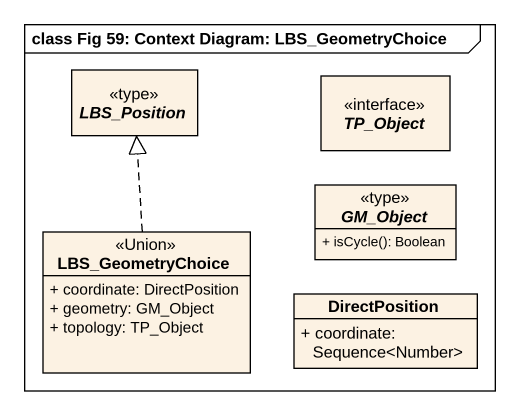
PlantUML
@startuml
mainframe class Fig 59: Context Diagram: LBS_GeometryChoice
hide circle
hide empty members
skinparam classAttributeIconSize 0
abstract class LBS_Position <<type>>
interface TP_Object
abstract class GM_Object <<type>> {
  + isCycle(): Boolean
}
class LBS_GeometryChoice <<Union>> {
  + coordinate: DirectPosition
  + geometry: GM_Object
  + topology: TP_Object
}
class DirectPosition {
  + coordinate: Sequence<Number>
}
LBS_GeometryChoice .up.|> LBS_Position
@enduml
